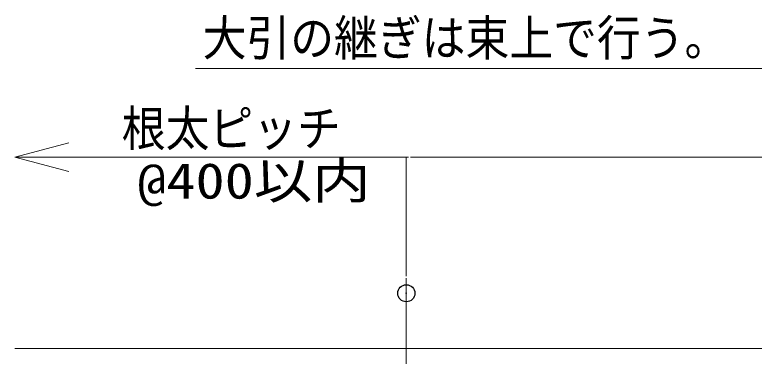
# Model space of a CAD drawing. Units: millimetres, scale not verified. Extents: x -4131 to 4169, y -981 to 998.
# Drawn here: x 3169.8 to 3387, y -318.4 to -218.1 of the extents above; entities that cross this region are included whole.
import ezdxf
from ezdxf.enums import TextEntityAlignment as Align

# ---------------------------------------------------------------- set-up
doc = ezdxf.new("R2010")
doc.units = ezdxf.units.MM
doc.header["$LTSCALE"] = 10
doc.header["$PDMODE"] = 32
doc.header["$PDSIZE"] = 5
doc.linetypes.add('CHAIN1', pattern=[8, 5, -1, 1, -1])
for name, color, linetype, lineweight in [('0-1_デッキ', 7, 'Continuous', 9), ('0-2_文字', 4, 'Continuous', 9), ('0-3_寸法', 7, 'Continuous', 9), ('0-4_一般', 4, 'Continuous', 9), ('0-6_0', 7, 'Continuous', 9)]:
    doc.layers.add(name, color=color, linetype=linetype, lineweight=lineweight)
doc.layers.add('0-7_DEFPOINTS', color=7, linetype='Continuous')
doc.styles.add('ＭＳ ゴシック', font='')
doc.styles.get('ＭＳ ゴシック').set_extended_font_data('MS Gothic')

# ---------------------------------------------------------------- blocks, each defined once
blk = doc.blocks.new('_DOT')
at = {"layer": '0-6_0'}
for p, q in [((-5, 0), (-10, 0)), ((-2.5, 0), (2.5, 0))]:
    blk.add_line(p, q, dxfattribs=at)

msp = doc.modelspace()

# ---------------------------------------------------------------- linework, layer by layer
at = {"layer": '0-1_デッキ'}
msp.add_line((3682.31, -316.14), (3169.81, -316.14), dxfattribs=at)
at = {"layer": '0-3_寸法', "color": 4}
for p, q in [((3391.94, -233.82), (3222.91, -233.82)), ((3284.81, -259.9), (3169.81, -259.9))]:
    msp.add_line(p, q, dxfattribs=at)
at = {"layer": '0-3_寸法'}
for p, q in [((3284.81, -294.9), (3284.81, -259.9)), ((3287.32, -259.9), (3682.31, -259.9))]:
    msp.add_line(p, q, dxfattribs=at)
at = {"layer": '0-3_寸法', "color": 4}
msp.add_lwpolyline([(3185.69, -264.15), (3169.81, -259.9), (3185.69, -255.64)], dxfattribs=at)
at = {"layer": '0-4_一般', "linetype": 'CHAIN1'}
msp.add_line((3284.81, -295.5), (3284.81, -395.14), dxfattribs=at)
at = {"layer": '0-7_DEFPOINTS'}
msp.add_point((3284.81, -299.9), dxfattribs=at)

# ---------------------------------------------------------------- block references
at = {"layer": '0-3_寸法', "xscale": 0.2503723, "yscale": 0.2503723, "rotation": 180}
msp.add_blockref('_DOT', (3284.81, -259.9), dxfattribs=at)

# ---------------------------------------------------------------- texts
at = {"layer": '0-2_文字', "style": 'ＭＳ ゴシック', "width": 0.9}
msp.add_text('大引の継ぎは束上で行う。', height=10.48, dxfattribs=at).set_placement((3224.99, -233.22), align=Align.BOTTOM_LEFT)
at = {"layer": '0-3_寸法', "color": 4, "style": 'ＭＳ ゴシック'}
for s, width, p in [('根太ピッチ', 0.9, (3201.24, -259.83)), ('@400以内', 1.2, (3205.79, -275.22))]:
    msp.add_text(s, height=10.48, dxfattribs=dict(at, width=width)).set_placement(p, align=Align.BOTTOM_LEFT)

doc.saveas('drawing.dxf')
